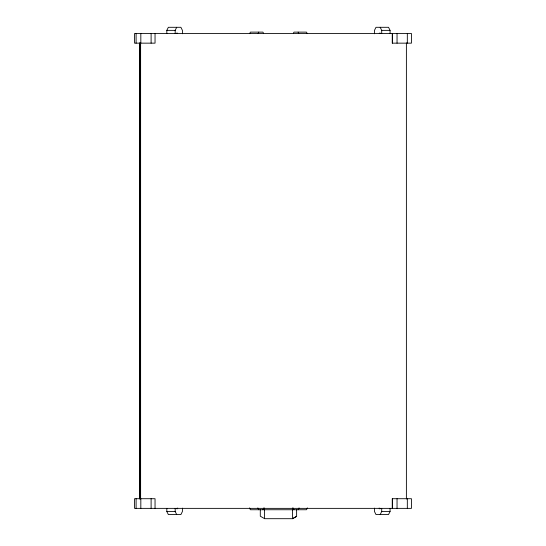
<?xml version="1.0" encoding="UTF-8"?>
<svg xmlns="http://www.w3.org/2000/svg" width="546" height="546" viewBox="0 0 546 546"><rect width="100%" height="100%" fill="white"/><g stroke="black" fill="none" stroke-linecap="round" stroke-linejoin="round"><path stroke-width="0.82" d="M166.823 33.504L166.823 30.364L168.352 27.3L180.89 27.3L182.419 30.364L182.419 33.756M175.184 33.504L175.184 30.364L176.713 27.3M380.18 514.571L381.709 511.506L381.709 508.367M374.474 508.121L374.474 511.506L376.003 514.571L388.534 514.571L390.069 511.506L390.069 508.367M249.781 33.354L250.396 32.125L262.926 32.125L263.541 33.354M258.142 33.354L258.756 32.125M293.352 33.354L293.966 32.125L306.497 32.125L307.111 33.354M262.926 509.746L263.848 507.91M298.136 509.746L299.058 507.91M307.418 507.91L306.497 509.746L250.396 509.746L249.474 507.91M296.621 509.555L296.621 516.366L292.588 518.7L264.639 518.7L260.292 516.188L260.292 509.377M296.621 516.366L292.424 518.7L292.424 508.039M166.823 30.364L175.184 30.364M380.18 27.3L381.709 30.364L390.069 30.364L390.069 33.504M166.823 508.367L166.823 511.506L175.184 511.506L176.713 514.571M381.709 511.506L390.069 511.506M390.069 30.364L388.534 27.3L376.003 27.3L374.474 30.364L374.474 33.756M298.136 32.125L298.751 33.354M293.045 507.91L293.966 509.746M257.835 507.91L258.756 509.746M166.823 511.506L168.352 514.571L180.89 514.571L182.419 511.506L182.419 508.121M407.323 33.504L407.323 43.154M407.323 498.716L407.323 508.367M406.388 42.881L406.388 498.989M397.044 33.504L397.044 43.154M397.044 498.716L397.044 508.367M392.533 33.504L392.533 43.154M392.533 498.716L392.533 508.367M392.253 33.504L392.253 43.154L411.452 43.154L411.452 33.504L134.548 33.504L134.548 43.154L155.044 43.154L155.044 33.504M392.253 508.367L392.253 498.716L411.452 498.716L411.452 508.367L134.548 508.367L134.548 498.716L155.044 498.716L155.044 508.367M381.709 30.364L381.709 33.504M264.469 508.039L264.469 518.604M175.184 508.367L175.184 511.506M151.106 33.504L151.106 43.154M151.106 498.716L151.106 508.367M140.827 33.504L140.827 43.154M140.827 498.716L140.827 508.367M140.622 42.881L140.622 498.989M139.885 43.154L139.885 498.716M139.483 42.881L139.483 498.989M136.097 33.504L136.097 43.154M136.097 498.716L136.097 508.367M176.426 33.504A1.652 0.826 -90 0 1 177.621 33.559M177.73 508.019A1.652 0.826 -90 0 1 176.426 508.367M379.272 33.559A1.652 0.826 -90 0 1 380.466 33.504M380.466 508.367A1.652 0.826 -90 0 1 379.163 508.019"/></g></svg>
